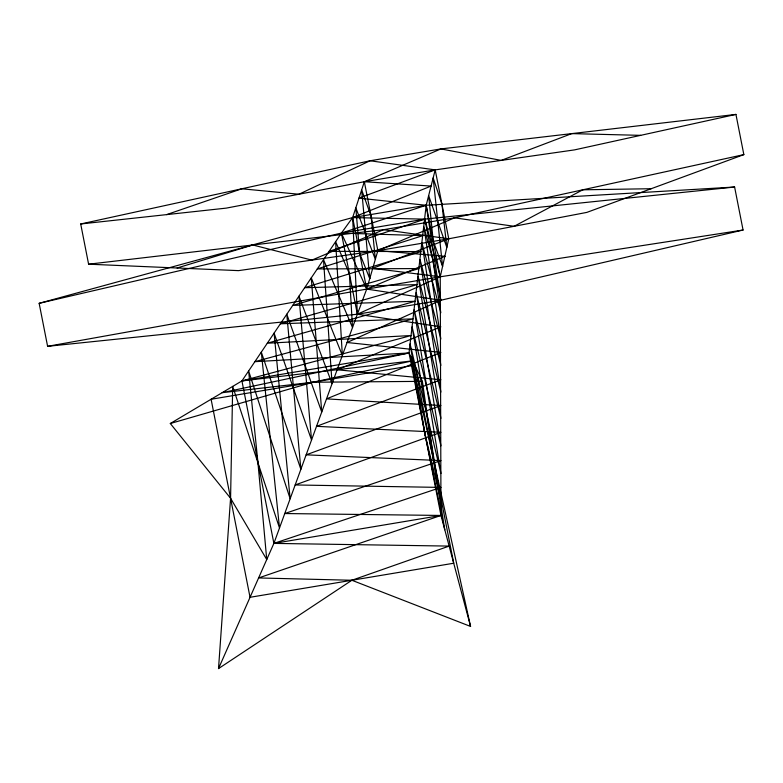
<?xml version="1.0" encoding="UTF-8"?>
<svg xmlns="http://www.w3.org/2000/svg" width="783" height="783" viewBox="0 0 783 783"><rect width="100%" height="100%" fill="white"/><g stroke="black" fill="none" stroke-linecap="round" stroke-linejoin="round"><path stroke-width="1.17" d="M218.516 668.594L273.884 543.392L449.148 546.094L351.88 580.262L218.516 668.594L230.574 498.272L232.688 386.42L279.502 527.957L261.307 352.125L300.868 469.311L286.803 314.237L321.735 412.034L311.282 277.857L342.347 355.453L335.623 241.673L349.384 273.649L352.507 327.539L323.506 259.682L332.08 383.621L298.949 296.18L311.536 440.017L274.089 333.137L290.141 498.751L248.622 370.966L257.901 462.156L266.739 559.542L230.574 498.272L170.312 423.515L241.927 380.92L411.085 335.545L267.297 343.228L415.137 301.269L292.744 305.409L419.003 268.579L317.291 268.921L422.898 235.654L341.408 233.08L39.15 303.324L47.606 346.321L357.361 314.218L440.809 300.261L743.067 230.026L734.611 187.029L426.187 205.273L352.634 217.576L39.15 303.324M743.85 154.623L586.829 212.399L448.757 238.786L377.876 250.638L238.551 270.634L88.606 264.194L80.698 223.977L370.065 160.769L440.937 148.917L735.942 114.406L743.85 154.623L454.492 217.831L383.611 229.683L88.606 264.194M166.613 214.62L241.761 188.791L298.93 194.233L370.065 160.769L435.201 169.882L574.536 149.886L735.942 114.406M177.105 267.992L252.811 244.981L311.888 260.113L383.611 229.683L448.757 238.786L440.252 276.791L440.976 515.449L470.573 626.439L351.88 580.262L258.596 577.952L440.976 515.449L409.02 352.976L426.187 205.273L435.201 169.882L364.33 181.725L226.258 208.121L80.698 223.977M170.312 423.515L312.936 382.231L412.71 360.816L241.927 380.92L273.884 543.392L440.976 515.449L284.758 513.54L440.937 460.58L306.133 454.845L440.888 405.535L326.521 398.88L440.849 352.428L347.055 342.504L440.809 300.261L426.187 205.273L358.888 198.148L435.201 169.882L448.757 238.786L372.698 268.363L440.252 276.791L743.067 230.026M47.606 346.321L366.698 289.093L440.252 276.791L426.187 205.273L341.408 233.08L241.927 380.92L409.02 352.976L422.38 381.36L434.242 464.221L444.793 529.768L425.003 434.213L410.742 356.637L470.573 626.439M734.611 187.029L424.856 219.132L341.408 233.08L357.361 314.218L273.884 543.392L440.956 487.418L295.162 484.961L440.907 432.304L316.518 426.334L440.868 379.765L337.13 369.772L440.829 326.824L357.361 314.218L352.634 217.576L364.33 181.725L440.937 148.917L501.198 160.407L571.737 133.619L640.68 135.351M651.172 188.723L582.787 189.809L514.147 226.287L454.492 217.831L377.876 250.638L366.698 289.093L357.361 314.218L440.252 276.791L424.856 219.132L352.634 217.576L341.408 233.08L366.698 289.093L440.809 300.261L424.856 219.132L329.134 251.333L421.019 251.578L304.656 287.704L417.114 284.611L280.363 323.8L413.062 318.857L254.886 361.668L409.02 352.976L222.157 392.684L312.936 382.231L422.38 381.36M444.91 256.286L366.698 289.093L352.634 217.576L431.11 186.07L364.33 181.725L377.876 250.638L444.91 256.286M414.775 365.201L211.097 399.261L250.041 597.292L453.719 563.231L414.775 365.201M369.752 278.631L359.661 253.33L355.815 207.769L375.331 259.388L371.103 216.186L361.668 189.887L369.752 278.631M442.581 266.445L433.214 241.037L428.644 195.584L446.819 247.438L441.974 204.334L433.156 177.927L442.581 266.445M432.833 259.702L423.936 226.913L440.839 338.98L420.06 259.662L440.878 392.107L416.164 292.607L440.917 445.889L412.103 326.912L440.966 500.963L425.003 434.213L410.086 343.972L440.946 473.539L414.138 309.716L440.898 418.386L418.093 276.262L440.858 365.426L422.008 243.21L440.819 312.769L432.833 259.702"/></g></svg>
